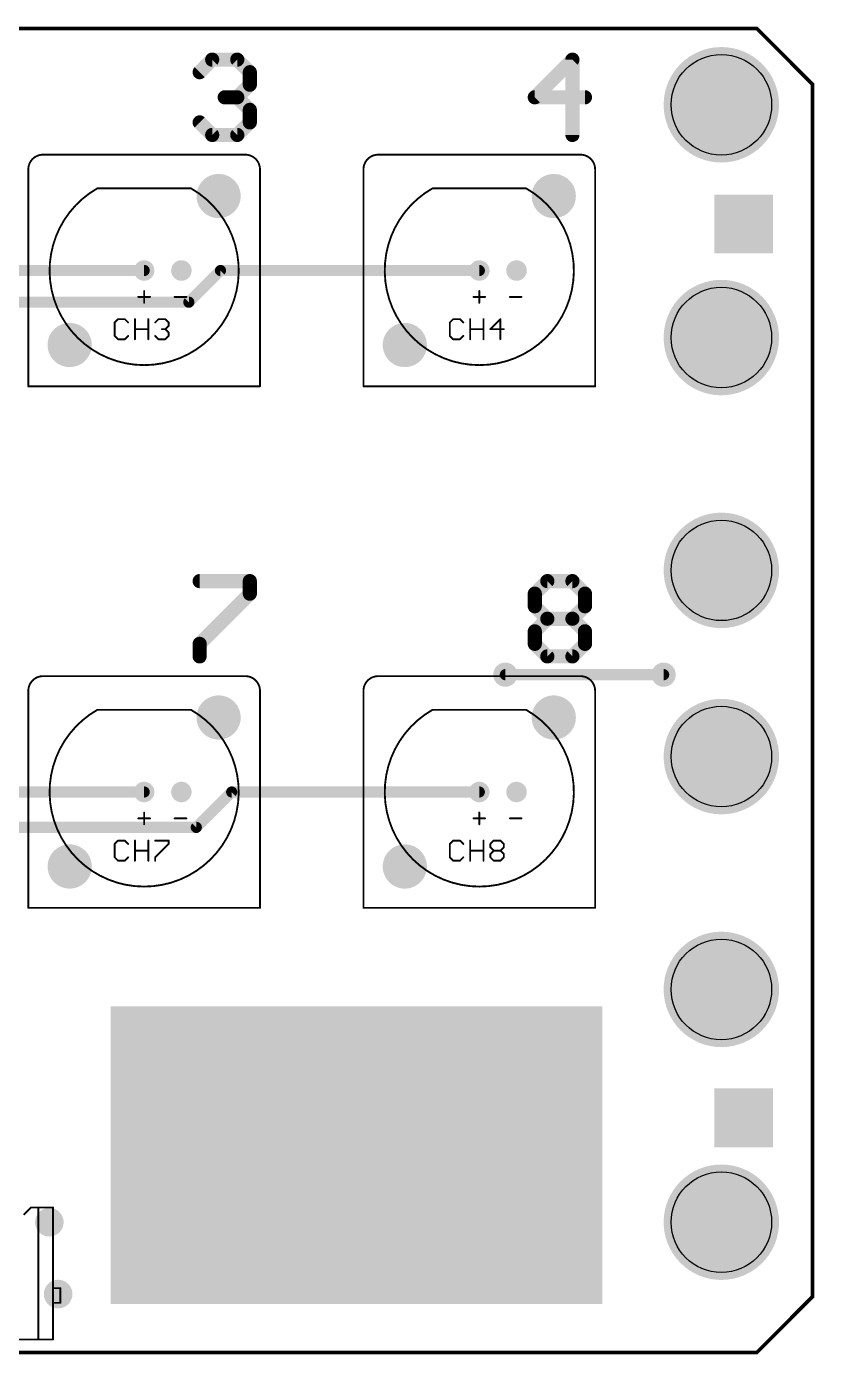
# Model space of a CAD drawing. Extents: x 0 to 124, y 0 to 91.
# Drawn here: x 70.5 to 124.2, y 0.4 to 90.9 of the extents above; entities that cross this region are included whole.
import ezdxf

# ---------------------------------------------------------------- set-up
doc = ezdxf.new("R2010")
doc.units = 0
for name, color, linetype in [('1', 14, 'CONTINUOUS'), ('17', 94, 'CONTINUOUS'), ('18', 94, 'CONTINUOUS'), ('20', 178, 'CONTINUOUS'), ('21', 6, 'CONTINUOUS'), ('51', 4, 'CONTINUOUS')]:
    doc.layers.add(name, color=color, linetype=linetype)

# ---------------------------------------------------------------- blocks, each defined once
blk = doc.blocks.new('RECT')
blk.add_solid([(-0.5, -0.5), (0.5, -0.5), (-0.5, 0.5), (0.5, 0.5)])
blk = doc.blocks.new('ROUNDP')
at = {"const_width": 0.5}
blk.add_lwpolyline([(0, -0.25, 1), (0, 0.25, 1), (0, -0.25)], format="xyb", dxfattribs=at)
blk = doc.blocks.new('ROUNDV')
at = {"const_width": 0.5}
blk.add_lwpolyline([(0, -0.25, 1), (0, 0.25, 1), (0, -0.25)], format="xyb", dxfattribs=at)
blk = doc.blocks.new('SQUAREV')
blk.add_solid([(-0.5, -0.5), (0.5, -0.5), (-0.5, 0.5), (0.5, 0.5)])

msp = doc.modelspace()

# ---------------------------------------------------------------- linework, layer by layer
at = {"layer": '1', "const_width": 0.762}
for points in [[(78.486, 74.295), (60.071, 74.295)], [(83.693, 74.295), (81.534, 72.136)], [(101.346, 74.295), (83.693, 74.295)], [(81.534, 72.136), (61.468, 72.136)], [(103.124, 46.736), (113.919, 46.736)], [(78.486, 38.735), (61.341, 38.735)], [(84.455, 38.735), (82.042, 36.322)], [(101.346, 38.735), (84.455, 38.735)], [(82.042, 36.322), (61.722, 36.322)]]:
    msp.add_lwpolyline(points, dxfattribs=at)
at = {"layer": '1', "const_width": 0.381}
for points in [[(78.486, 74.1045, 1), (78.486, 74.4855)], [(83.693, 74.4855, 1), (83.693, 74.1045)], [(83.8277, 74.1603, 1), (83.5583, 74.4297)], [(101.346, 74.1045, 1), (101.346, 74.4855)], [(81.3993, 72.2707, 1), (81.6687, 72.0013)], [(81.534, 71.9455, 1), (81.534, 72.3265)], [(103.124, 46.9265, 1), (103.124, 46.5455)], [(113.919, 46.5455, 1), (113.919, 46.9265)], [(78.486, 38.5445, 1), (78.486, 38.9255)], [(84.455, 38.9255, 1), (84.455, 38.5445)], [(84.5897, 38.6003, 1), (84.3203, 38.8697)], [(101.346, 38.5445, 1), (101.346, 38.9255)], [(81.9073, 36.4567, 1), (82.1767, 36.1873)], [(82.042, 36.1315, 1), (82.042, 36.5125)]]:
    msp.add_lwpolyline(points, format="xyb", dxfattribs=at)
at = {"layer": '20', "const_width": 0.254}
for points in [[(3.937, 90.805), (120.269, 90.805)], [(120.269, 90.805), (124.079, 86.995)], [(124.079, 86.995), (124.079, 4.318)], [(124.079, 4.318), (120.269, 0.508)], [(120.269, 0.508), (3.937, 0.508)]]:
    msp.add_lwpolyline(points, dxfattribs=at)
at = {"layer": '20', "const_width": 0.127}
for points in [[(120.3139, 90.8499, 1), (120.2241, 90.7601)], [(120.269, 90.7415, 1), (120.269, 90.8685)], [(124.1425, 86.995, 1), (124.0155, 86.995)], [(124.0341, 86.9501, 1), (124.1239, 87.0399)], [(124.0155, 4.318, 1), (124.1425, 4.318)], [(124.1239, 4.2731, 1), (124.0341, 4.3629)], [(120.2241, 0.5529, 1), (120.3139, 0.4631)], [(120.269, 0.4445, 1), (120.269, 0.5715)]]:
    msp.add_lwpolyline(points, format="xyb", dxfattribs=at)
at = {"layer": '20'}
for centre in [(117.856, 85.598), (117.856, 69.723), (117.856, 53.848), (117.856, 41.148), (117.856, 25.273), (117.856, 9.398)]:
    msp.add_circle(centre, 3.429, dxfattribs=at)
at = {"layer": '21'}
for points, const_width in [([(71.586, 82.195, 0.4142), (70.586, 81.195)], 0.127), ([(71.586, 82.2268, 1), (71.586, 82.1633)], 0.0635), ([(71.586, 82.1633, 1), (71.586, 82.2268)], 0.0635), ([(86.386, 81.195, 0.4142), (85.386, 82.195)], 0.127), ([(85.386, 82.2268, 1), (85.386, 82.1633)], 0.0635), ([(85.386, 82.1633, 1), (85.386, 82.2268)], 0.0635), ([(94.446, 82.195, 0.4142), (93.446, 81.195)], 0.127), ([(94.446, 82.2268, 1), (94.446, 82.1633)], 0.0635), ([(94.446, 82.1633, 1), (94.446, 82.2268)], 0.0635), ([(109.246, 81.195, 0.4142), (108.246, 82.195)], 0.127), ([(108.246, 82.2268, 1), (108.246, 82.1633)], 0.0635), ([(108.246, 82.1633, 1), (108.246, 82.2268)], 0.0635), ([(70.6178, 81.195, 1), (70.5542, 81.195)], 0.0635), ([(70.5542, 81.195, 1), (70.6178, 81.195)], 0.0635), ([(86.4178, 81.195, 1), (86.3543, 81.195)], 0.0635), ([(86.3543, 81.195, 1), (86.4178, 81.195)], 0.0635), ([(93.4778, 81.195, 1), (93.4142, 81.195)], 0.0635), ([(93.4142, 81.195, 1), (93.4778, 81.195)], 0.0635), ([(109.2778, 81.195, 1), (109.2143, 81.195)], 0.0635), ([(109.2143, 81.195, 1), (109.2778, 81.195)], 0.0635), ([(75.286, 79.895, 3.7656), (81.686, 79.895)], 0.127), ([(75.286, 79.9268, 1), (75.286, 79.8633)], 0.0635), ([(75.3018, 79.8674, 1), (75.2702, 79.9226)], 0.0635), ([(81.7018, 79.9226, 1), (81.6702, 79.8674)], 0.0635), ([(81.686, 79.8633, 1), (81.686, 79.9268)], 0.0635), ([(98.146, 79.895, 3.7656), (104.546, 79.895)], 0.127), ([(98.146, 79.9268, 1), (98.146, 79.8633)], 0.0635), ([(98.1618, 79.8674, 1), (98.1302, 79.9226)], 0.0635), ([(104.5618, 79.9226, 1), (104.5302, 79.8674)], 0.0635), ([(104.546, 79.8633, 1), (104.546, 79.9268)], 0.0635), ([(78.086, 72.5268, 1), (78.086, 72.4633)], 0.0635), ([(78.5178, 72.895, 1), (78.4543, 72.895)], 0.0635), ([(78.886, 72.4633, 1), (78.886, 72.5268)], 0.0635), ([(80.566, 72.5268, 1), (80.566, 72.4633)], 0.0635), ([(81.366, 72.4633, 1), (81.366, 72.5268)], 0.0635), ([(100.946, 72.5268, 1), (100.946, 72.4633)], 0.0635), ([(101.3778, 72.895, 1), (101.3143, 72.895)], 0.0635), ([(101.746, 72.4633, 1), (101.746, 72.5268)], 0.0635), ([(103.426, 72.5268, 1), (103.426, 72.4633)], 0.0635), ([(104.226, 72.4633, 1), (104.226, 72.5268)], 0.0635), ([(78.4543, 72.095, 1), (78.5178, 72.095)], 0.0635), ([(101.3143, 72.095, 1), (101.3778, 72.095)], 0.0635), ([(76.5095, 70.7536, 1), (76.446, 70.7536)], 0.0635), ([(76.4553, 70.7761, 1), (76.5002, 70.7312)], 0.0635), ([(76.7068, 71.0144, 1), (76.7068, 70.9509)], 0.0635), ([(76.7292, 70.9602, 1), (76.6843, 71.0051)], 0.0635), ([(77.1873, 71.0051, 1), (77.1424, 70.9602)], 0.0635), ([(77.1648, 70.9509, 1), (77.1648, 71.0144)], 0.0635), ([(77.3714, 70.7312, 1), (77.4163, 70.7761)], 0.0635), ([(77.8907, 70.9827, 1), (77.8272, 70.9827)], 0.0635), ([(78.8068, 70.9827, 1), (78.7433, 70.9827)], 0.0635), ([(79.2176, 70.7761, 1), (79.2625, 70.7312)], 0.0635), ([(79.4691, 71.0144, 1), (79.4691, 70.9509)], 0.0635), ([(79.4916, 70.9602, 1), (79.4467, 71.0051)], 0.0635), ([(79.9496, 71.0051, 1), (79.9047, 70.9602)], 0.0635), ([(79.9272, 70.9509, 1), (79.9272, 71.0144)], 0.0635), ([(80.188, 70.7536, 1), (80.1245, 70.7536)], 0.0635), ([(80.1338, 70.7312, 1), (80.1787, 70.7761)], 0.0635), ([(99.3695, 70.7536, 1), (99.306, 70.7536)], 0.0635), ([(99.3153, 70.7761, 1), (99.3602, 70.7312)], 0.0635), ([(99.5668, 71.0144, 1), (99.5668, 70.9509)], 0.0635), ([(99.5892, 70.9602, 1), (99.5443, 71.0051)], 0.0635), ([(100.0473, 71.0051, 1), (100.0024, 70.9602)], 0.0635), ([(100.0248, 70.9509, 1), (100.0248, 71.0144)], 0.0635), ([(100.2314, 70.7312, 1), (100.2763, 70.7761)], 0.0635), ([(100.7507, 70.9827, 1), (100.6872, 70.9827)], 0.0635), ([(101.6668, 70.9827, 1), (101.6033, 70.9827)], 0.0635), ([(102.8189, 70.9827, 1), (102.7554, 70.9827)], 0.0635), ([(102.8096, 70.9602, 1), (102.7647, 71.0051)], 0.0635), ([(76.446, 69.8375, 1), (76.5095, 69.8375)], 0.0635), ([(76.5002, 69.86, 1), (76.4553, 69.8151)], 0.0635), ([(77.4163, 69.8151, 1), (77.3714, 69.86)], 0.0635), ([(77.8589, 70.3273, 1), (77.8589, 70.2638)], 0.0635), ([(78.775, 70.2638, 1), (78.775, 70.3273)], 0.0635), ([(79.2625, 69.86, 1), (79.2176, 69.8151)], 0.0635), ([(79.6981, 70.3273, 1), (79.6981, 70.2638)], 0.0635), ([(79.9496, 70.318, 1), (79.9047, 70.2731)], 0.0635), ([(79.9047, 70.318, 1), (79.9496, 70.2731)], 0.0635), ([(79.9272, 70.2638, 1), (79.9272, 70.3273)], 0.0635), ([(80.1245, 70.5246, 1), (80.188, 70.5246)], 0.0635), ([(80.188, 70.0666, 1), (80.1245, 70.0666)], 0.0635), ([(80.1245, 69.8375, 1), (80.188, 69.8375)], 0.0635), ([(80.1787, 70.5022, 1), (80.1338, 70.5471)], 0.0635), ([(80.1338, 70.0441, 1), (80.1787, 70.089)], 0.0635), ([(80.1787, 69.8151, 1), (80.1338, 69.86)], 0.0635), ([(99.306, 69.8375, 1), (99.3695, 69.8375)], 0.0635), ([(99.3602, 69.86, 1), (99.3153, 69.8151)], 0.0635), ([(100.2763, 69.8151, 1), (100.2314, 69.86)], 0.0635), ([(100.7189, 70.3273, 1), (100.7189, 70.2638)], 0.0635), ([(101.635, 70.2638, 1), (101.635, 70.3273)], 0.0635), ([(102.1001, 70.3273, 1), (102.1001, 70.2638)], 0.0635), ([(102.0776, 70.318, 1), (102.1225, 70.2731)], 0.0635), ([(103.0162, 70.2638, 1), (103.0162, 70.3273)], 0.0635), ([(76.7068, 69.6403, 1), (76.7068, 69.5768)], 0.0635), ([(76.6843, 69.586, 1), (76.7292, 69.631)], 0.0635), ([(77.1424, 69.631, 1), (77.1873, 69.586)], 0.0635), ([(77.1648, 69.5768, 1), (77.1648, 69.6403)], 0.0635), ([(77.8272, 69.6085, 1), (77.8907, 69.6085)], 0.0635), ([(78.7433, 69.6085, 1), (78.8068, 69.6085)], 0.0635), ([(79.4691, 69.6403, 1), (79.4691, 69.5768)], 0.0635), ([(79.4467, 69.586, 1), (79.4916, 69.631)], 0.0635), ([(79.9047, 69.631, 1), (79.9496, 69.586)], 0.0635), ([(79.9272, 69.5768, 1), (79.9272, 69.6403)], 0.0635), ([(99.5668, 69.6403, 1), (99.5668, 69.5768)], 0.0635), ([(99.5443, 69.586, 1), (99.5892, 69.631)], 0.0635), ([(100.0024, 69.631, 1), (100.0473, 69.586)], 0.0635), ([(100.0248, 69.5768, 1), (100.0248, 69.6403)], 0.0635), ([(100.6872, 69.6085, 1), (100.7507, 69.6085)], 0.0635), ([(101.6033, 69.6085, 1), (101.6668, 69.6085)], 0.0635), ([(102.7554, 69.6085, 1), (102.8189, 69.6085)], 0.0635), ([(70.5542, 66.395, 1), (70.6178, 66.395)], 0.0635), ([(70.586, 66.4268, 1), (70.586, 66.3633)], 0.0635), ([(86.3543, 66.395, 1), (86.4178, 66.395)], 0.0635), ([(86.386, 66.3633, 1), (86.386, 66.4268)], 0.0635), ([(93.4142, 66.395, 1), (93.4778, 66.395)], 0.0635), ([(93.446, 66.4268, 1), (93.446, 66.3633)], 0.0635), ([(109.2143, 66.395, 1), (109.2778, 66.395)], 0.0635), ([(109.246, 66.3633, 1), (109.246, 66.4268)], 0.0635), ([(71.586, 46.635, 0.4142), (70.586, 45.635)], 0.127), ([(71.586, 46.6668, 1), (71.586, 46.6033)], 0.0635), ([(71.586, 46.6033, 1), (71.586, 46.6668)], 0.0635), ([(85.386, 46.6668, 1), (85.386, 46.6033)], 0.0635), ([(86.386, 45.635, 0.4142), (85.386, 46.635)], 0.127), ([(85.386, 46.6033, 1), (85.386, 46.6668)], 0.0635), ([(94.446, 46.635, 0.4142), (93.446, 45.635)], 0.127), ([(94.446, 46.6668, 1), (94.446, 46.6033)], 0.0635), ([(94.446, 46.6033, 1), (94.446, 46.6668)], 0.0635), ([(108.246, 46.6668, 1), (108.246, 46.6033)], 0.0635), ([(109.246, 45.635, 0.4142), (108.246, 46.635)], 0.127), ([(108.246, 46.6033, 1), (108.246, 46.6668)], 0.0635), ([(70.6178, 45.635, 1), (70.5542, 45.635)], 0.0635), ([(70.5542, 45.635, 1), (70.6178, 45.635)], 0.0635), ([(86.4178, 45.635, 1), (86.3543, 45.635)], 0.0635), ([(86.3543, 45.635, 1), (86.4178, 45.635)], 0.0635), ([(93.4778, 45.635, 1), (93.4142, 45.635)], 0.0635), ([(93.4142, 45.635, 1), (93.4778, 45.635)], 0.0635), ([(109.2778, 45.635, 1), (109.2143, 45.635)], 0.0635), ([(109.2143, 45.635, 1), (109.2778, 45.635)], 0.0635), ([(75.286, 44.335, 3.7656), (81.686, 44.335)], 0.127), ([(75.286, 44.3668, 1), (75.286, 44.3032)], 0.0635), ([(75.3018, 44.3074, 1), (75.2702, 44.3626)], 0.0635), ([(81.7018, 44.3626, 1), (81.6702, 44.3074)], 0.0635), ([(81.686, 44.3032, 1), (81.686, 44.3668)], 0.0635), ([(98.146, 44.335, 3.7656), (104.546, 44.335)], 0.127), ([(98.146, 44.3668, 1), (98.146, 44.3032)], 0.0635), ([(98.1618, 44.3074, 1), (98.1302, 44.3626)], 0.0635), ([(104.5618, 44.3626, 1), (104.5302, 44.3074)], 0.0635), ([(104.546, 44.3032, 1), (104.546, 44.3668)], 0.0635), ([(78.5178, 37.335, 1), (78.4543, 37.335)], 0.0635), ([(101.3778, 37.335, 1), (101.3143, 37.335)], 0.0635), ([(78.086, 36.9668, 1), (78.086, 36.9032)], 0.0635), ([(78.4543, 36.535, 1), (78.5178, 36.535)], 0.0635), ([(78.886, 36.9032, 1), (78.886, 36.9668)], 0.0635), ([(80.566, 36.9668, 1), (80.566, 36.9032)], 0.0635), ([(81.366, 36.9032, 1), (81.366, 36.9668)], 0.0635), ([(100.946, 36.9668, 1), (100.946, 36.9032)], 0.0635), ([(101.3143, 36.535, 1), (101.3778, 36.535)], 0.0635), ([(101.746, 36.9032, 1), (101.746, 36.9668)], 0.0635), ([(103.426, 36.9668, 1), (103.426, 36.9032)], 0.0635), ([(104.226, 36.9032, 1), (104.226, 36.9668)], 0.0635), ([(76.7068, 35.4544, 1), (76.7068, 35.3909)], 0.0635), ([(76.7292, 35.4002, 1), (76.6843, 35.4451)], 0.0635), ([(77.1873, 35.4451, 1), (77.1424, 35.4002)], 0.0635), ([(77.1648, 35.3909, 1), (77.1648, 35.4544)], 0.0635), ([(77.8907, 35.4227, 1), (77.8272, 35.4227)], 0.0635), ([(78.8068, 35.4227, 1), (78.7433, 35.4227)], 0.0635), ([(79.2401, 35.4544, 1), (79.2401, 35.3909)], 0.0635), ([(80.188, 35.4227, 1), (80.1245, 35.4227)], 0.0635), ([(80.1562, 35.3909, 1), (80.1562, 35.4544)], 0.0635), ([(99.5668, 35.4544, 1), (99.5668, 35.3909)], 0.0635), ([(99.5892, 35.4002, 1), (99.5443, 35.4451)], 0.0635), ([(100.0473, 35.4451, 1), (100.0024, 35.4002)], 0.0635), ([(100.0248, 35.3909, 1), (100.0248, 35.4544)], 0.0635), ([(100.7507, 35.4227, 1), (100.6872, 35.4227)], 0.0635), ([(101.6668, 35.4227, 1), (101.6033, 35.4227)], 0.0635), ([(102.3291, 35.4544, 1), (102.3291, 35.3909)], 0.0635), ([(102.3516, 35.4002, 1), (102.3067, 35.4451)], 0.0635), ([(102.8096, 35.4451, 1), (102.7647, 35.4002)], 0.0635), ([(102.7872, 35.3909, 1), (102.7872, 35.4544)], 0.0635), ([(76.5095, 35.1936, 1), (76.446, 35.1936)], 0.0635), ([(76.4553, 35.2161, 1), (76.5002, 35.1712)], 0.0635), ([(77.3714, 35.1712, 1), (77.4163, 35.2161)], 0.0635), ([(77.8589, 34.7673, 1), (77.8589, 34.7038)], 0.0635), ([(78.775, 34.7038, 1), (78.775, 34.7673)], 0.0635), ([(80.1245, 35.1936, 1), (80.188, 35.1936)], 0.0635), ([(80.1787, 35.1712, 1), (80.1338, 35.2161)], 0.0635), ([(99.3695, 35.1936, 1), (99.306, 35.1936)], 0.0635), ([(99.3153, 35.2161, 1), (99.3602, 35.1712)], 0.0635), ([(100.2314, 35.1712, 1), (100.2763, 35.2161)], 0.0635), ([(100.7189, 34.7673, 1), (100.7189, 34.7038)], 0.0635), ([(101.635, 34.7038, 1), (101.635, 34.7673)], 0.0635), ([(102.1318, 35.1936, 1), (102.0683, 35.1936)], 0.0635), ([(102.0683, 34.9646, 1), (102.1318, 34.9646)], 0.0635), ([(102.1318, 34.5066, 1), (102.0683, 34.5066)], 0.0635), ([(102.0776, 35.2161, 1), (102.1225, 35.1712)], 0.0635), ([(102.1225, 34.9871, 1), (102.0776, 34.9422)], 0.0635), ([(102.0776, 34.529, 1), (102.1225, 34.4841)], 0.0635), ([(102.3291, 34.7673, 1), (102.3291, 34.7038)], 0.0635), ([(102.3516, 34.7131, 1), (102.3067, 34.758)], 0.0635), ([(102.3067, 34.7131, 1), (102.3516, 34.758)], 0.0635), ([(102.8096, 34.758, 1), (102.7647, 34.7131)], 0.0635), ([(102.7647, 34.758, 1), (102.8096, 34.7131)], 0.0635), ([(102.7872, 34.7038, 1), (102.7872, 34.7673)], 0.0635), ([(103.048, 35.1936, 1), (102.9845, 35.1936)], 0.0635), ([(102.9845, 34.9646, 1), (103.048, 34.9646)], 0.0635), ([(103.048, 34.5066, 1), (102.9845, 34.5066)], 0.0635), ([(102.9938, 35.1712, 1), (103.0387, 35.2161)], 0.0635), ([(103.0387, 34.9422, 1), (102.9938, 34.9871)], 0.0635), ([(102.9938, 34.4841, 1), (103.0387, 34.529)], 0.0635), ([(76.446, 34.2775, 1), (76.5095, 34.2775)], 0.0635), ([(76.5002, 34.3, 1), (76.4553, 34.2551)], 0.0635), ([(76.7068, 34.0803, 1), (76.7068, 34.0168)], 0.0635), ([(76.6843, 34.026, 1), (76.7292, 34.071)], 0.0635), ([(77.1424, 34.071, 1), (77.1873, 34.026)], 0.0635), ([(77.1648, 34.0168, 1), (77.1648, 34.0803)], 0.0635), ([(77.4163, 34.2551, 1), (77.3714, 34.3)], 0.0635), ([(77.8272, 34.0485, 1), (77.8907, 34.0485)], 0.0635), ([(78.7433, 34.0485, 1), (78.8068, 34.0485)], 0.0635), ([(79.2718, 34.2775, 1), (79.2083, 34.2775)], 0.0635), ([(79.2083, 34.0485, 1), (79.2718, 34.0485)], 0.0635), ([(79.2176, 34.3, 1), (79.2625, 34.2551)], 0.0635), ([(99.306, 34.2775, 1), (99.3695, 34.2775)], 0.0635), ([(99.3602, 34.3, 1), (99.3153, 34.2551)], 0.0635), ([(99.5668, 34.0803, 1), (99.5668, 34.0168)], 0.0635), ([(99.5443, 34.026, 1), (99.5892, 34.071)], 0.0635), ([(100.0024, 34.071, 1), (100.0473, 34.026)], 0.0635), ([(100.0248, 34.0168, 1), (100.0248, 34.0803)], 0.0635), ([(100.2763, 34.2551, 1), (100.2314, 34.3)], 0.0635), ([(100.6872, 34.0485, 1), (100.7507, 34.0485)], 0.0635), ([(101.6033, 34.0485, 1), (101.6668, 34.0485)], 0.0635), ([(102.0683, 34.2775, 1), (102.1318, 34.2775)], 0.0635), ([(102.1225, 34.3, 1), (102.0776, 34.2551)], 0.0635), ([(102.3291, 34.0803, 1), (102.3291, 34.0168)], 0.0635), ([(102.3067, 34.026, 1), (102.3516, 34.071)], 0.0635), ([(102.7647, 34.071, 1), (102.8096, 34.026)], 0.0635), ([(102.7872, 34.0168, 1), (102.7872, 34.0803)], 0.0635), ([(102.9845, 34.2775, 1), (103.048, 34.2775)], 0.0635), ([(103.0387, 34.2551, 1), (102.9938, 34.3)], 0.0635), ([(70.5542, 30.835, 1), (70.6178, 30.835)], 0.0635), ([(70.586, 30.8667, 1), (70.586, 30.8033)], 0.0635), ([(86.3543, 30.835, 1), (86.4178, 30.835)], 0.0635), ([(86.386, 30.8033, 1), (86.386, 30.8667)], 0.0635), ([(93.4142, 30.835, 1), (93.4778, 30.835)], 0.0635), ([(93.446, 30.8667, 1), (93.446, 30.8033)], 0.0635), ([(109.2143, 30.835, 1), (109.2778, 30.835)], 0.0635), ([(109.246, 30.8033, 1), (109.246, 30.8667)], 0.0635), ([(70.77, 10.4298, 1), (70.77, 10.3662)], 0.0635), ([(70.7925, 10.3755, 1), (70.7475, 10.4205)], 0.0635), ([(71.27, 10.4298, 1), (71.27, 10.3662)], 0.0635), ([(71.3018, 10.398, 1), (71.2383, 10.398)], 0.0635), ([(71.27, 10.3662, 1), (71.27, 10.4298)], 0.0635), ([(72.3018, 10.398, 1), (72.2383, 10.398)], 0.0635), ([(72.27, 10.3662, 1), (72.27, 10.4298)], 0.0635), ([(72.3018, 4.898, 1), (72.2383, 4.898)], 0.0635), ([(72.27, 4.9298, 1), (72.27, 4.8663)], 0.0635), ([(72.2383, 4.898, 1), (72.3018, 4.898)], 0.0635), ([(72.8018, 4.898, 1), (72.7383, 4.898)], 0.0635), ([(72.77, 4.8663, 1), (72.77, 4.9298)], 0.0635), ([(72.27, 3.9298, 1), (72.27, 3.8662)], 0.0635), ([(72.3018, 3.898, 1), (72.2383, 3.898)], 0.0635), ([(72.2383, 3.898, 1), (72.3018, 3.898)], 0.0635), ([(72.7383, 3.898, 1), (72.8018, 3.898)], 0.0635), ([(72.77, 3.8662, 1), (72.77, 3.9298)], 0.0635), ([(71.27, 1.4298, 1), (71.27, 1.3663)], 0.0635), ([(71.2383, 1.398, 1), (71.3018, 1.398)], 0.0635), ([(71.27, 1.3663, 1), (71.27, 1.4298)], 0.0635), ([(72.2383, 1.398, 1), (72.3018, 1.398)], 0.0635), ([(72.27, 1.3663, 1), (72.27, 1.4298)], 0.0635)]:
    msp.add_lwpolyline(points, format="xyb", dxfattribs=dict(at, const_width=const_width))
at = {"layer": '21', "const_width": 0.127}
for points in [[(85.386, 82.195), (71.586, 82.195)], [(108.246, 82.195), (94.446, 82.195)], [(70.586, 81.195), (70.586, 66.395)], [(86.386, 66.395), (86.386, 81.195)], [(93.446, 81.195), (93.446, 66.395)], [(109.246, 66.395), (109.246, 81.195)], [(75.286, 79.895), (81.686, 79.895)], [(98.146, 79.895), (104.546, 79.895)], [(78.086, 72.495), (78.886, 72.495)], [(78.486, 72.895), (78.486, 72.095)], [(80.566, 72.495), (81.366, 72.495)], [(100.946, 72.495), (101.746, 72.495)], [(101.346, 72.895), (101.346, 72.095)], [(103.426, 72.495), (104.226, 72.495)], [(76.7068, 70.9827), (76.4777, 70.7536)], [(76.4777, 70.7536), (76.4777, 69.8375)], [(77.1648, 70.9827), (76.7068, 70.9827)], [(77.3938, 70.7536), (77.1648, 70.9827)], [(77.8589, 69.6085), (77.8589, 70.9827)], [(78.775, 70.9827), (78.775, 69.6085)], [(79.2401, 70.7536), (79.4691, 70.9827)], [(79.4691, 70.9827), (79.9272, 70.9827)], [(79.9272, 70.9827), (80.1562, 70.7536)], [(80.1562, 70.7536), (80.1562, 70.5246)], [(99.5668, 70.9827), (99.3377, 70.7536)], [(99.3377, 70.7536), (99.3377, 69.8375)], [(100.0248, 70.9827), (99.5668, 70.9827)], [(100.2538, 70.7536), (100.0248, 70.9827)], [(100.7189, 69.6085), (100.7189, 70.9827)], [(101.635, 70.9827), (101.635, 69.6085)], [(102.7872, 70.9827), (102.1001, 70.2956)], [(102.7872, 69.6085), (102.7872, 70.9827)], [(76.4777, 69.8375), (76.7068, 69.6085)], [(77.1648, 69.6085), (77.3938, 69.8375)], [(77.8589, 70.2956), (78.775, 70.2956)], [(79.4691, 69.6085), (79.2401, 69.8375)], [(79.9272, 70.2956), (79.6981, 70.2956)], [(80.1562, 70.5246), (79.9272, 70.2956)], [(79.9272, 70.2956), (80.1562, 70.0666)], [(80.1562, 69.8375), (79.9272, 69.6085)], [(80.1562, 70.0666), (80.1562, 69.8375)], [(99.3377, 69.8375), (99.5668, 69.6085)], [(100.0248, 69.6085), (100.2538, 69.8375)], [(100.7189, 70.2956), (101.635, 70.2956)], [(102.1001, 70.2956), (103.0162, 70.2956)], [(76.7068, 69.6085), (77.1648, 69.6085)], [(79.9272, 69.6085), (79.4691, 69.6085)], [(99.5668, 69.6085), (100.0248, 69.6085)], [(70.586, 66.395), (86.386, 66.395)], [(93.446, 66.395), (109.246, 66.395)], [(85.386, 46.635), (71.586, 46.635)], [(108.246, 46.635), (94.446, 46.635)], [(70.586, 45.635), (70.586, 30.835)], [(86.386, 30.835), (86.386, 45.635)], [(93.446, 45.635), (93.446, 30.835)], [(109.246, 30.835), (109.246, 45.635)], [(75.286, 44.335), (81.686, 44.335)], [(98.146, 44.335), (104.546, 44.335)], [(78.486, 37.335), (78.486, 36.535)], [(101.346, 37.335), (101.346, 36.535)], [(78.086, 36.935), (78.886, 36.935)], [(80.566, 36.935), (81.366, 36.935)], [(100.946, 36.935), (101.746, 36.935)], [(103.426, 36.935), (104.226, 36.935)], [(76.7068, 35.4227), (76.4777, 35.1936)], [(77.1648, 35.4227), (76.7068, 35.4227)], [(77.3938, 35.1936), (77.1648, 35.4227)], [(77.8589, 34.0485), (77.8589, 35.4227)], [(78.775, 35.4227), (78.775, 34.0485)], [(79.2401, 35.4227), (80.1562, 35.4227)], [(80.1562, 35.4227), (80.1562, 35.1936)], [(99.5668, 35.4227), (99.3377, 35.1936)], [(100.0248, 35.4227), (99.5668, 35.4227)], [(100.2538, 35.1936), (100.0248, 35.4227)], [(100.7189, 34.0485), (100.7189, 35.4227)], [(101.635, 35.4227), (101.635, 34.0485)], [(102.1001, 35.1936), (102.3291, 35.4227)], [(102.3291, 35.4227), (102.7872, 35.4227)], [(102.7872, 35.4227), (103.0162, 35.1936)], [(76.4777, 35.1936), (76.4777, 34.2775)], [(77.8589, 34.7356), (78.775, 34.7356)], [(80.1562, 35.1936), (79.2401, 34.2775)], [(99.3377, 35.1936), (99.3377, 34.2775)], [(100.7189, 34.7356), (101.635, 34.7356)], [(102.1001, 34.9646), (102.1001, 35.1936)], [(102.3291, 34.7356), (102.1001, 34.9646)], [(102.1001, 34.5066), (102.3291, 34.7356)], [(102.1001, 34.2775), (102.1001, 34.5066)], [(102.3291, 34.7356), (102.7872, 34.7356)], [(103.0162, 34.9646), (102.7872, 34.7356)], [(102.7872, 34.7356), (103.0162, 34.5066)], [(103.0162, 35.1936), (103.0162, 34.9646)], [(103.0162, 34.5066), (103.0162, 34.2775)], [(76.4777, 34.2775), (76.7068, 34.0485)], [(76.7068, 34.0485), (77.1648, 34.0485)], [(77.1648, 34.0485), (77.3938, 34.2775)], [(79.2401, 34.2775), (79.2401, 34.0485)], [(99.3377, 34.2775), (99.5668, 34.0485)], [(99.5668, 34.0485), (100.0248, 34.0485)], [(100.0248, 34.0485), (100.2538, 34.2775)], [(102.3291, 34.0485), (102.1001, 34.2775)], [(102.7872, 34.0485), (102.3291, 34.0485)], [(103.0162, 34.2775), (102.7872, 34.0485)], [(70.586, 30.835), (86.386, 30.835)], [(93.446, 30.835), (109.246, 30.835)], [(70.27, 9.898), (70.77, 10.398)], [(71.27, 10.398), (70.77, 10.398)], [(72.27, 10.398), (71.27, 10.398)], [(71.27, 10.398), (71.27, 1.398)], [(72.27, 4.898), (72.27, 10.398)], [(72.27, 3.898), (72.27, 4.898)], [(72.77, 4.898), (72.27, 4.898)], [(72.77, 3.898), (72.77, 4.898)], [(72.27, 1.398), (72.27, 3.898)], [(72.27, 3.898), (72.77, 3.898)], [(58.27, 1.398), (71.27, 1.398)], [(71.27, 1.398), (72.27, 1.398)]]:
    msp.add_lwpolyline(points, dxfattribs=at)
at = {"layer": '51', "const_width": 0.9652}
for points in [[(82.2706, 87.8199), (83.1265, 88.6758)], [(83.1265, 88.6758), (84.8382, 88.6758)], [(84.8382, 88.6758), (85.6941, 87.8199)], [(107.6982, 88.6758), (105.1306, 86.1082)], [(107.6982, 83.5406), (107.6982, 88.6758)], [(85.6941, 87.8199), (85.6941, 86.9641)], [(85.6941, 86.9641), (84.8382, 86.1082)], [(84.8382, 86.1082), (83.9823, 86.1082)], [(84.8382, 86.1082), (85.6941, 85.2523)], [(105.1306, 86.1082), (108.5541, 86.1082)], [(85.6941, 85.2523), (85.6941, 84.3965)], [(83.1265, 83.5406), (82.2706, 84.3965)], [(85.6941, 84.3965), (84.8382, 83.5406)], [(84.8382, 83.5406), (83.1265, 83.5406)], [(82.2706, 53.1158), (85.6941, 53.1158)], [(85.6941, 53.1158), (85.6941, 52.2599)], [(105.1306, 52.2599), (105.9865, 53.1158)], [(105.9865, 53.1158), (107.6982, 53.1158)], [(107.6982, 53.1158), (108.5541, 52.2599)], [(85.6941, 52.2599), (82.2706, 48.8365)], [(105.1306, 51.4041), (105.1306, 52.2599)], [(108.5541, 52.2599), (108.5541, 51.4041)], [(105.9865, 50.5482), (105.1306, 51.4041)], [(108.5541, 51.4041), (107.6982, 50.5482)], [(105.1306, 49.6923), (105.9865, 50.5482)], [(105.9865, 50.5482), (107.6982, 50.5482)], [(107.6982, 50.5482), (108.5541, 49.6923)], [(105.1306, 48.8365), (105.1306, 49.6923)], [(108.5541, 49.6923), (108.5541, 48.8365)], [(82.2706, 48.8365), (82.2706, 47.9806)], [(105.9865, 47.9806), (105.1306, 48.8365)], [(108.5541, 48.8365), (107.6982, 47.9806)], [(107.6982, 47.9806), (105.9865, 47.9806)]]:
    msp.add_lwpolyline(points, dxfattribs=at)
at = {"layer": '51', "const_width": 0.4826}
for points in [[(83.1265, 88.9171, 1), (83.1265, 88.4345)], [(83.2971, 88.5052, 1), (82.9558, 88.8464)], [(85.0088, 88.8464, 1), (84.6676, 88.5052)], [(84.8382, 88.4345, 1), (84.8382, 88.9171)], [(107.9395, 88.6758, 1), (107.4569, 88.6758)], [(107.8688, 88.5052, 1), (107.5276, 88.8464)], [(82.1, 87.9905, 1), (82.4412, 87.6493)], [(85.9354, 87.8199, 1), (85.4528, 87.8199)], [(85.5234, 87.6493, 1), (85.8647, 87.9905)], [(85.4528, 86.9641, 1), (85.9354, 86.9641)], [(85.8647, 86.7934, 1), (85.5234, 87.1347)], [(83.9823, 86.3495, 1), (83.9823, 85.8669)], [(85.0088, 86.2788, 1), (84.6676, 85.9376)], [(84.6676, 86.2788, 1), (85.0088, 85.9376)], [(84.8382, 85.8669, 1), (84.8382, 86.3495)], [(105.1306, 86.3495, 1), (105.1306, 85.8669)], [(104.96, 86.2788, 1), (105.3012, 85.9376)], [(108.5541, 85.8669, 1), (108.5541, 86.3495)], [(85.9354, 85.2523, 1), (85.4528, 85.2523)], [(85.5234, 85.0817, 1), (85.8647, 85.423)], [(82.4412, 84.5671, 1), (82.1, 84.2258)], [(85.4528, 84.3965, 1), (85.9354, 84.3965)], [(85.8647, 84.2258, 1), (85.5234, 84.5671)], [(83.1265, 83.7819, 1), (83.1265, 83.2993)], [(82.9558, 83.37, 1), (83.2971, 83.7112)], [(84.6676, 83.7112, 1), (85.0088, 83.37)], [(84.8382, 83.2993, 1), (84.8382, 83.7819)], [(107.4569, 83.5406, 1), (107.9395, 83.5406)], [(82.2706, 53.3571, 1), (82.2706, 52.8745)], [(85.9354, 53.1158, 1), (85.4528, 53.1158)], [(85.6941, 52.8745, 1), (85.6941, 53.3571)], [(105.9865, 53.3571, 1), (105.9865, 52.8745)], [(106.1571, 52.9452, 1), (105.8158, 53.2864)], [(107.8688, 53.2864, 1), (107.5276, 52.9452)], [(107.6982, 52.8745, 1), (107.6982, 53.3571)], [(85.8647, 52.0893, 1), (85.5234, 52.4305)], [(105.3719, 52.2599, 1), (104.8893, 52.2599)], [(104.96, 52.4305, 1), (105.3012, 52.0893)], [(108.7954, 52.2599, 1), (108.3128, 52.2599)], [(108.3834, 52.0893, 1), (108.7247, 52.4305)], [(85.4528, 52.2599, 1), (85.9354, 52.2599)], [(105.3012, 51.5747, 1), (104.96, 51.2334)], [(104.8893, 51.4041, 1), (105.3719, 51.4041)], [(108.3128, 51.4041, 1), (108.7954, 51.4041)], [(108.7247, 51.2334, 1), (108.3834, 51.5747)], [(105.9865, 50.7895, 1), (105.9865, 50.3069)], [(106.1571, 50.3776, 1), (105.8158, 50.7188)], [(105.8158, 50.3776, 1), (106.1571, 50.7188)], [(107.8688, 50.7188, 1), (107.5276, 50.3776)], [(107.5276, 50.7188, 1), (107.8688, 50.3776)], [(107.6982, 50.3069, 1), (107.6982, 50.7895)], [(105.3719, 49.6923, 1), (104.8893, 49.6923)], [(104.96, 49.863, 1), (105.3012, 49.5217)], [(108.7954, 49.6923, 1), (108.3128, 49.6923)], [(108.3834, 49.5217, 1), (108.7247, 49.863)], [(82.5119, 48.8365, 1), (82.0293, 48.8365)], [(82.1, 49.0071, 1), (82.4412, 48.6658)], [(105.3012, 49.0071, 1), (104.96, 48.6658)], [(104.8893, 48.8365, 1), (105.3719, 48.8365)], [(108.3128, 48.8365, 1), (108.7954, 48.8365)], [(108.7247, 48.6658, 1), (108.3834, 49.0071)], [(82.0293, 47.9806, 1), (82.5119, 47.9806)], [(105.9865, 48.2219, 1), (105.9865, 47.7393)], [(105.8158, 47.81, 1), (106.1571, 48.1512)], [(107.5276, 48.1512, 1), (107.8688, 47.81)], [(107.6982, 47.7393, 1), (107.6982, 48.2219)]]:
    msp.add_lwpolyline(points, format="xyb", dxfattribs=at)

# ---------------------------------------------------------------- block references
at = {"layer": '17'}
for p, xscale, yscale in [((83.566, 79.375), 3.015, 3.015), ((106.426, 79.375), 3.015, 3.015), ((78.486, 74.295), 1.398, 1.398), ((81.026, 74.295), 1.398, 1.398), ((101.346, 74.295), 1.398, 1.398), ((103.886, 74.295), 1.398, 1.398), ((73.406, 69.215), 3.015, 3.015), ((96.266, 69.215), 3.015, 3.015), ((83.566, 43.815), 3.015, 3.015), ((106.426, 43.815), 3.015, 3.015), ((78.486, 38.735), 1.398, 1.398), ((81.026, 38.735), 1.398, 1.398), ((101.346, 38.735), 1.398, 1.398), ((103.886, 38.735), 1.398, 1.398), ((73.406, 33.655), 3.015, 3.015), ((96.266, 33.655), 3.015, 3.015), ((72.02, 9.398), 1.95, 1.95), ((72.62, 4.498), 1.95, 1.95)]:
    msp.add_blockref('ROUNDP', p, dxfattribs=dict(at, xscale=xscale, yscale=yscale))
at = {"layer": '18'}
for name, p, xscale, yscale in [('ROUNDV', (117.856, 85.598), 7.874, 7.874), ('SQUAREV', (119.38, 77.47), 4.016, 4.016), ('ROUNDV', (117.856, 69.723), 7.874, 7.874), ('ROUNDV', (117.856, 53.848), 7.874, 7.874), ('ROUNDV', (103.124, 46.736), 1.65, 1.65), ('ROUNDV', (113.919, 46.736), 1.65, 1.65), ('ROUNDV', (117.856, 41.148), 7.874, 7.874), ('ROUNDV', (117.856, 25.273), 7.874, 7.874), ('SQUAREV', (119.38, 16.51), 4.016, 4.016), ('ROUNDV', (117.856, 9.398), 7.874, 7.874)]:
    msp.add_blockref(name, p, dxfattribs=dict(at, xscale=xscale, yscale=yscale))
at = {"layer": '51', "xscale": 33.528, "yscale": 20.32}
msp.add_blockref('RECT', (92.964, 13.97), dxfattribs=at)

doc.saveas('drawing.dxf')
